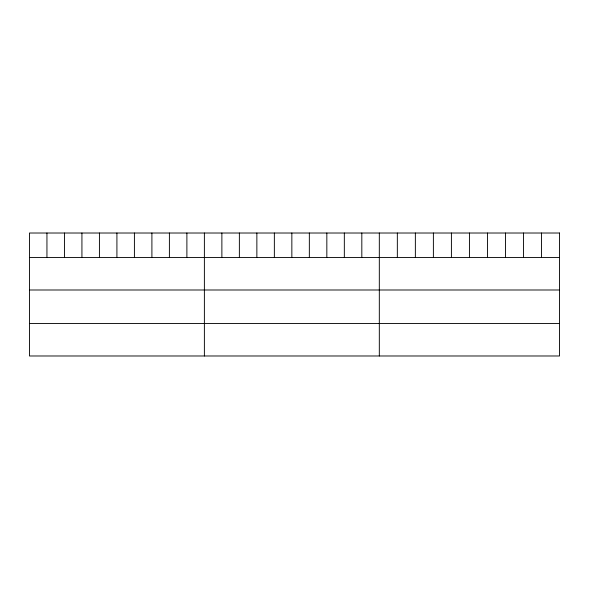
<?xml version="1.0" encoding="UTF-8"?>
<svg xmlns="http://www.w3.org/2000/svg" width="589" height="589" viewBox="0 0 589 589"><rect width="100%" height="100%" fill="white"/><g stroke="black" fill="none" stroke-linecap="round" stroke-linejoin="round"><path stroke-width="0.88" d="M29.45 257.489L559.55 257.489M29.45 289.994L559.55 289.994M29.45 323.479L559.55 323.479M541.527 233.016L541.527 257.489M523.503 233.016L523.503 257.489M505.48 233.016L505.48 257.489M487.456 233.016L487.456 257.489M469.433 233.016L469.433 257.489M451.41 233.016L451.41 257.489M433.386 233.016L433.386 257.489M415.363 233.016L415.363 257.489M397.339 233.016L397.339 257.489M379.316 233.016L379.316 355.984M361.823 233.016L361.823 257.489M344.329 233.016L344.329 257.489M326.836 233.016L326.836 257.489M309.343 233.016L309.343 257.489M291.849 233.016L291.849 257.489M274.356 233.016L274.356 257.489M256.863 233.016L256.863 257.489M239.37 233.016L239.37 257.489M221.876 233.016L221.876 257.489M204.383 233.016L204.383 355.984M186.89 233.016L186.89 257.489M169.396 233.016L169.396 257.489M151.903 233.016L151.903 257.489M134.41 233.016L134.41 257.489M116.916 233.016L116.916 257.489M99.423 233.016L99.423 257.489M81.93 233.016L81.93 257.489M64.437 233.016L64.437 257.489M46.943 233.016L46.943 257.489M559.55 233.016L29.45 233.016L29.45 355.984L559.55 355.984L559.55 233.016"/></g></svg>
